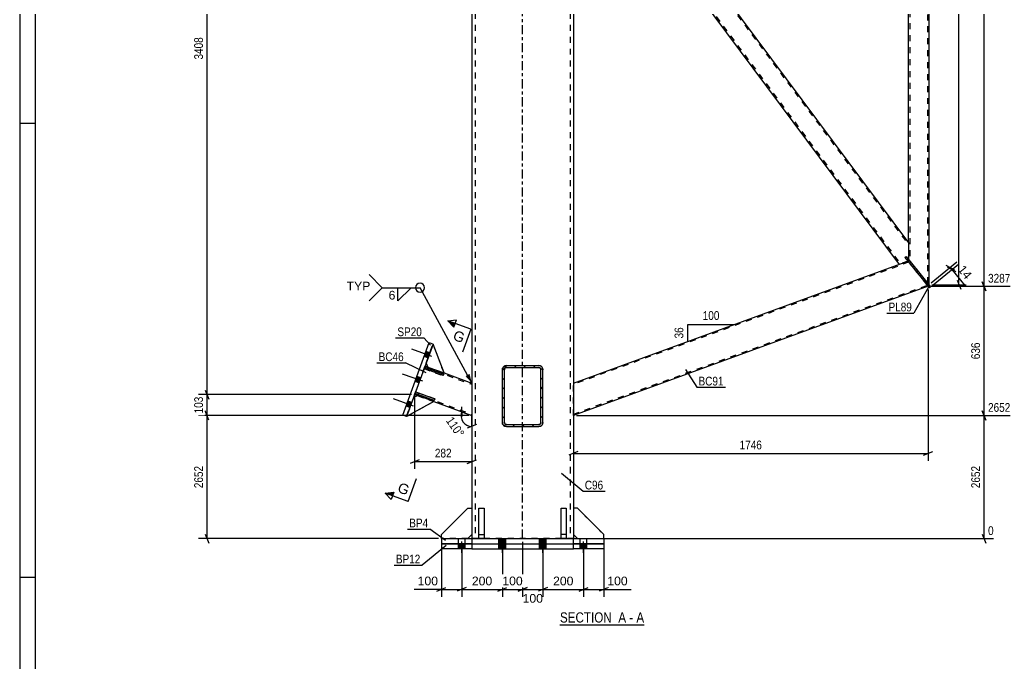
# Model space of a CAD drawing. Header units: millimetres. Extents: x 0 to 1189, y 0 to 841.
# Drawn here: x 0 to 325.7, y 418.9 to 630 of the extents above; entities that cross this region are included whole.
import ezdxf

# ---------------------------------------------------------------- set-up
doc = ezdxf.new("R2010")
doc.units = ezdxf.units.MM
doc.linetypes.add('DXK_LINE_DOT2', pattern=[3.9198, 1.9599, -1.9599])
doc.linetypes.add('DXK_LINE_DOT3', pattern=[5.9187, 2.979, -0.9799, 0.9799, -0.9799])
doc.styles.add('Arial', font='ARIAL.TTF', dxfattribs={"height": 0.2})
doc.styles.add('Arial Narrow', font='ARIALN.TTF', dxfattribs={"height": 0.2})

# ---------------------------------------------------------------- blocks, each defined once
blk = doc.blocks.new('Unknown-285407614-1132')
at = {"color": 5, "linetype": 'Continuous'}
for p, q in [((0, 841), (0, 0)), ((5, 836), (5, 5)), ((5, 596), (0, 596)), ((5, 447), (0, 447))]:
    blk.add_line(p, q, dxfattribs=at)
blk = doc.blocks.new('Unknown-285407614-11 - 4432')
at = {"color": 6, "linetype": 'Continuous'}
blk.add_line((177.29, 431.49), (204.94, 431.49), dxfattribs=at)
at = {"color": 0, "linetype": 'Continuous'}
blk.add_wipeout([(195.4, 432.24), (195.4, 435.74), (177.29, 435.74), (177.29, 432.24)], dxfattribs=at)
at = {"color": 7, "linetype": 'Continuous', "style": 'Arial Narrow'}
blk.add_text('SECTION ', height=3.34, dxfattribs=at).set_placement((177.29, 432.24))
at = {"color": 0, "linetype": 'Continuous'}
blk.add_wipeout([(199.01, 432.24), (199.01, 435.74), (196.45, 435.74), (196.45, 432.24)], dxfattribs=at)
blk.add_wipeout([(201.33, 432.24), (201.33, 435.74), (200.06, 435.74), (200.06, 432.24)], dxfattribs=at)
at = {"color": 7, "linetype": 'Continuous', "style": 'Arial Narrow'}
blk.add_text('A', height=3.34, dxfattribs=at).set_placement((196.45, 432.24))
at = {"color": 0, "linetype": 'Continuous'}
blk.add_wipeout([(204.94, 432.24), (204.94, 435.74), (202.38, 435.74), (202.38, 432.24)], dxfattribs=at)
at = {"color": 7, "linetype": 'Continuous', "style": 'Arial Narrow'}
for s, p in [('-', (200.06, 432.24)), ('A', (202.38, 432.24))]:
    blk.add_text(s, height=3.34, dxfattribs=at).set_placement(p)
blk = doc.blocks.new('Bolt-285407614-4717 - 4432')
at = {"linetype": 'Continuous'}
for points in [[(159.48, 459.76), (157.28, 459.76), (157.28, 458.09), (159.48, 458.09)], [(172.81, 459.76), (170.61, 459.76), (170.61, 458.09), (172.81, 458.09)]]:
    blk.add_hatch(color=1, dxfattribs=at).paths.add_polyline_path(points)
at = {"color": 1, "linetype": 'DXK_LINE_DOT2'}
for p, q in [((143.95, 458.09), (143.95, 459.76)), ((143.95, 458.09), (143.95, 459.76)), ((145.05, 456.82), (145.05, 459.76)), ((145.05, 456.82), (145.05, 459.76)), ((146.15, 458.09), (146.15, 459.76)), ((146.15, 458.09), (146.15, 459.76)), ((183.95, 458.09), (183.95, 459.76)), ((183.95, 458.09), (183.95, 459.76)), ((185.05, 456.82), (185.05, 459.76)), ((185.05, 456.82), (185.05, 459.76)), ((186.15, 458.09), (186.15, 459.76)), ((186.15, 458.09), (186.15, 459.76))]:
    blk.add_line(p, q, dxfattribs=at)
at = {"color": 1, "linetype": 'Continuous'}
for p, q in [((157.28, 458.09), (157.28, 459.76)), ((158.38, 456.82), (158.38, 459.76)), ((159.48, 458.09), (159.48, 459.76)), ((170.61, 458.09), (170.61, 459.76)), ((171.71, 456.82), (171.71, 459.76)), ((172.81, 458.09), (172.81, 459.76))]:
    blk.add_line(p, q, dxfattribs=at)
blk = doc.blocks.new('Part-285407614-4508 - 4432')
at = {"color": 7, "linetype": 'DXK_LINE_DOT2'}
for p, q in [((183.05, 469.76), (181.71, 469.76)), ((181.71, 469.76), (181.71, 461.09)), ((191.71, 461.09), (183.05, 469.76)), ((181.71, 461.09), (183.05, 459.76)), ((183.05, 459.76), (191.71, 459.76)), ((191.71, 459.76), (191.71, 461.09))]:
    blk.add_line(p, q, dxfattribs=at)
blk = doc.blocks.new('Part-285407614-4512 - 4432')
at = {"color": 2, "linetype": 'Continuous'}
for p, q in [((150.71, 459.76), (150.71, 469.76)), ((150.71, 469.76), (152.38, 469.76)), ((152.38, 469.76), (152.38, 459.76)), ((150.71, 461.09), (152.38, 461.09)), ((152.38, 459.76), (150.71, 459.76))]:
    blk.add_line(p, q, dxfattribs=at)
blk = doc.blocks.new('Part-285407614-4714 - 4432')
at = {"color": 7, "linetype": 'DXK_LINE_DOT2'}
blk.add_line((133.35, 517.35), (135.63, 523.61), dxfattribs=at)
at = {"color": 2, "linetype": 'Continuous'}
for p, q in [((139.27, 514.13), (135.63, 523.61)), ((133.35, 517.35), (133.94, 516.07)), ((133.94, 516.07), (139.27, 514.13))]:
    blk.add_line(p, q, dxfattribs=at)
blk = doc.blocks.new('Part-285407614-4591 - 4432')
at = {"linetype": 'Continuous'}
h = blk.add_hatch(dxfattribs=at)
h.set_pattern_fill('', scale=0.7, style=0, pattern_type=0)
h.set_pattern_definition([(45, (171.6108, 515.7007), (-1.57154, 1.57154), [])])
h.paths.add_polyline_path([(171.71, 515.19), (171.61, 515.7), (171.32, 516.13), (170.89, 516.42), (170.38, 516.52), (159.71, 516.52), (159.2, 516.42), (158.77, 516.13), (158.48, 515.7), (158.38, 515.19), (158.38, 497.86), (158.48, 497.35), (158.77, 496.91), (159.2, 496.63), (159.71, 496.52), (170.38, 496.52), (170.89, 496.63), (171.32, 496.91), (171.61, 497.35), (171.71, 497.86)])
h.paths.add_polyline_path([(170.99, 497.6), (170.85, 497.39), (170.63, 497.24), (170.38, 497.19), (159.71, 497.19), (159.46, 497.24), (159.24, 497.39), (159.1, 497.6), (159.05, 497.86), (159.05, 515.19), (159.1, 515.45), (159.24, 515.66), (159.46, 515.81), (159.71, 515.86), (170.38, 515.86), (170.63, 515.81), (170.85, 515.66), (170.99, 515.45), (171.05, 515.19), (171.05, 497.86)])
at = {"color": 7, "linetype": 'DXK_LINE_DOT2'}
for p, q in [((158.38, 515.19), (158.48, 515.7)), ((158.38, 497.86), (158.38, 515.19)), ((159.1, 515.45), (159.05, 515.19)), ((159.05, 497.86), (159.05, 515.19)), ((159.2, 516.42), (159.71, 516.52)), ((159.71, 515.86), (159.46, 515.81)), ((159.71, 516.52), (170.38, 516.52)), ((159.71, 515.86), (170.38, 515.86)), ((170.38, 516.52), (170.89, 516.42)), ((170.63, 515.81), (170.38, 515.86)), ((171.05, 515.19), (170.99, 515.45)), ((171.05, 497.86), (171.05, 515.19)), ((171.61, 515.7), (171.71, 515.19)), ((171.71, 497.86), (171.71, 515.19)), ((158.48, 497.35), (158.38, 497.86)), ((159.05, 497.86), (159.1, 497.6)), ((159.71, 496.52), (159.2, 496.63)), ((159.46, 497.24), (159.71, 497.19)), ((159.71, 497.19), (170.38, 497.19)), ((159.71, 496.52), (170.38, 496.52)), ((170.38, 497.19), (170.63, 497.24)), ((170.89, 496.63), (170.38, 496.52)), ((170.99, 497.6), (171.05, 497.86)), ((171.71, 497.86), (171.61, 497.35))]:
    blk.add_line(p, q, dxfattribs=at)
at = {"color": 2, "linetype": 'Continuous'}
for p, q in [((158.48, 515.7), (158.38, 515.19)), ((158.38, 497.86), (158.38, 515.19)), ((159.05, 515.19), (159.1, 515.45)), ((159.05, 497.86), (159.05, 515.19)), ((159.71, 516.52), (159.2, 516.42)), ((159.46, 515.81), (159.71, 515.86)), ((159.71, 516.52), (170.38, 516.52)), ((159.71, 515.86), (170.38, 515.86)), ((170.89, 516.42), (170.38, 516.52)), ((170.38, 515.86), (170.63, 515.81)), ((170.99, 515.45), (171.05, 515.19)), ((171.05, 497.86), (171.05, 515.19)), ((171.71, 515.19), (171.61, 515.7)), ((171.71, 497.86), (171.71, 515.19)), ((158.38, 497.86), (158.48, 497.35)), ((159.1, 497.6), (159.05, 497.86)), ((159.2, 496.63), (159.71, 496.52)), ((159.71, 497.19), (159.46, 497.24)), ((159.71, 497.19), (170.38, 497.19)), ((159.71, 496.52), (170.38, 496.52)), ((170.63, 497.24), (170.38, 497.19)), ((170.38, 496.52), (170.89, 496.63)), ((171.05, 497.86), (170.99, 497.6)), ((171.61, 497.35), (171.71, 497.86))]:
    blk.add_line(p, q, dxfattribs=at)
at = {"color": 7, "linetype": 'DXK_LINE_DOT3'}
blk.add_line((165.05, 506.52), (165.05, 506.52), dxfattribs=at)
at = {"color": 7, "linetype": 'DXK_LINE_DOT2'}
for centre, radius, start, end in [((159.71, 515.19), 1.33, 112.5, 157.5), ((159.71, 515.19), 0.667, 112.5, 157.5), ((170.38, 515.19), 0.667, 22.5, 67.5), ((170.38, 515.19), 1.33, 22.5, 67.5), ((159.71, 497.86), 1.33, 202.5, 247.5), ((159.71, 497.86), 0.667, 202.5, 247.5), ((170.38, 497.86), 0.667, 292.5, 337.5), ((170.38, 497.86), 1.33, 292.5, 337.5)]:
    blk.add_arc(centre, radius, start, end, dxfattribs=at)
at = {"color": 2, "linetype": 'Continuous'}
for centre, radius, start, end in [((159.71, 515.19), 1.33, 112.5, 157.5), ((159.71, 515.19), 0.667, 112.5, 157.5), ((170.38, 515.19), 0.667, 22.5, 67.5), ((170.38, 515.19), 1.33, 22.5, 67.5), ((159.71, 497.86), 1.33, 202.5, 247.5), ((159.71, 497.86), 0.667, 202.5, 247.5), ((170.38, 497.86), 0.667, 292.5, 337.5), ((170.38, 497.86), 1.33, 292.5, 337.5)]:
    blk.add_arc(centre, radius, start, end, dxfattribs=at)
blk = doc.blocks.new('Part-285407614-4463 - 4432')
at = {"color": 7, "linetype": 'DXK_LINE_DOT2'}
for p, q in [((291.74, 761.34), (298.4, 774.4)), ((298, 543.56), (298, 773.62)), ((292.14, 762.12), (292.14, 550.79)), ((291.74, 556.8), (291.74, 551.28)), ((291.74, 551.28), (298.4, 543.07))]:
    blk.add_line(p, q, dxfattribs=at)
at = {"color": 2, "linetype": 'Continuous'}
for p, q in [((298.4, 774.4), (298.4, 543.07)), ((291.74, 556.8), (291.74, 761.34))]:
    blk.add_line(p, q, dxfattribs=at)
blk = doc.blocks.new('Part-285407614-4478 - 4432')
at = {"color": 2, "linetype": 'Continuous'}
for p, q in [((181.71, 510.81), (291.47, 550.76)), ((298.14, 542.55), (181.71, 500.17))]:
    blk.add_line(p, q, dxfattribs=at)
at = {"color": 7, "linetype": 'DXK_LINE_DOT2'}
for p, q in [((291.47, 550.76), (298.14, 542.55)), ((291.74, 550.43), (181.71, 510.39)), ((181.71, 500.6), (297.87, 542.88)), ((181.71, 500.17), (181.71, 510.81))]:
    blk.add_line(p, q, dxfattribs=at)
blk = doc.blocks.new('Part-285407614-4493 - 4432')
at = {"color": 2, "linetype": 'Continuous'}
for p, q in [((181.71, 704.36), (291.74, 556.8)), ((181.71, 693.2), (288.68, 549.75)), ((291.74, 556.8), (291.74, 555.46)), ((291.74, 555.46), (291.74, 551.28))]:
    blk.add_line(p, q, dxfattribs=at)
at = {"color": 7, "linetype": 'DXK_LINE_DOT2'}
for p, q in [((181.71, 704.36), (181.71, 693.2)), ((181.71, 703.69), (291.74, 556.13)), ((181.71, 693.87), (289.07, 549.89)), ((291.74, 556.7), (291.74, 555.46)), ((291.47, 550.76), (288.68, 549.75)), ((290.48, 551.98), (290.9, 552.32)), ((290.48, 551.98), (291.47, 550.76)), ((290.9, 552.32), (291.74, 551.28))]:
    blk.add_line(p, q, dxfattribs=at)
blk = doc.blocks.new('Part-285407614-4710 - 4432')
at = {"color": 7, "linetype": 'DXK_LINE_DOT2'}
for p, q in [((129.9, 507.89), (129.72, 507.39)), ((129.72, 507.39), (135.99, 505.11)), ((136.17, 505.61), (129.9, 507.89)), ((130.84, 507.55), (130.66, 507.05)), ((135.99, 505.11), (136.17, 505.61))]:
    blk.add_line(p, q, dxfattribs=at)
blk = doc.blocks.new('Part-285407614-4507 - 4432')
at = {"color": 2, "linetype": 'Continuous'}
for p, q in [((138.38, 459.76), (148.38, 459.76)), ((138.38, 459.76), (138.38, 458.09)), ((148.38, 459.76), (148.38, 458.09)), ((148.38, 459.76), (181.71, 459.76)), ((181.71, 458.09), (181.71, 459.76)), ((181.71, 459.76), (191.71, 459.76)), ((191.71, 459.76), (191.71, 459.76)), ((191.71, 459.76), (191.71, 458.09)), ((148.38, 458.09), (138.38, 458.09)), ((138.38, 458.09), (138.38, 458.09)), ((148.38, 458.09), (181.71, 458.09)), ((191.71, 458.09), (181.71, 458.09))]:
    blk.add_line(p, q, dxfattribs=at)
blk = doc.blocks.new('Part-285407614-4509 - 4432')
at = {"color": 2, "linetype": 'Continuous'}
for p, q in [((183.05, 469.76), (181.71, 469.76)), ((191.71, 461.09), (183.05, 469.76)), ((181.71, 461.09), (183.05, 459.76)), ((191.71, 459.76), (191.71, 461.09))]:
    blk.add_line(p, q, dxfattribs=at)
at = {"color": 7, "linetype": 'DXK_LINE_DOT2'}
for p, q in [((181.71, 469.76), (181.71, 461.09)), ((183.05, 459.76), (191.71, 459.76))]:
    blk.add_line(p, q, dxfattribs=at)
blk = doc.blocks.new('Part-285407614-4510 - 4432')
at = {"color": 7, "linetype": 'DXK_LINE_DOT2'}
for p, q in [((138.38, 461.09), (147.05, 469.76)), ((147.05, 469.76), (148.38, 469.76)), ((148.38, 469.76), (148.38, 461.09)), ((138.38, 459.76), (138.38, 461.09)), ((147.05, 459.76), (138.38, 459.76)), ((148.38, 461.09), (147.05, 459.76))]:
    blk.add_line(p, q, dxfattribs=at)
blk = doc.blocks.new('Part-285407614-4511 - 4432')
at = {"color": 2, "linetype": 'Continuous'}
for p, q in [((138.38, 461.09), (147.05, 469.76)), ((147.05, 469.76), (148.38, 469.76)), ((138.38, 459.76), (138.38, 461.09)), ((148.38, 461.09), (147.05, 459.76))]:
    blk.add_line(p, q, dxfattribs=at)
at = {"color": 7, "linetype": 'DXK_LINE_DOT2'}
for p, q in [((148.38, 469.76), (148.38, 461.09)), ((147.05, 459.76), (138.38, 459.76))]:
    blk.add_line(p, q, dxfattribs=at)
blk = doc.blocks.new('Part-285407614-4513 - 4432')
at = {"color": 2, "linetype": 'Continuous'}
for p, q in [((177.71, 459.76), (177.71, 469.76)), ((177.71, 469.76), (179.38, 469.76)), ((179.38, 469.76), (179.38, 459.76)), ((179.38, 461.09), (177.71, 461.09)), ((179.38, 459.76), (177.71, 459.76))]:
    blk.add_line(p, q, dxfattribs=at)
blk = doc.blocks.new('Part-285407614-4529 - 4432')
at = {"color": 7, "linetype": 'DXK_LINE_DOT2'}
for p, q in [((129.59, 507.01), (133.01, 516.41)), ((132.87, 516.03), (148.38, 510.39)), ((133.94, 516.07), (139.27, 514.13)), ((148.38, 510.81), (148.38, 500.17)), ((129.72, 507.39), (148.38, 500.6)), ((130.52, 506.67), (135.85, 504.73))]:
    blk.add_line(p, q, dxfattribs=at)
at = {"color": 2, "linetype": 'Continuous'}
for p, q in [((133.01, 516.41), (133.94, 516.07)), ((139.27, 514.13), (148.38, 510.81)), ((129.59, 507.01), (130.52, 506.67)), ((135.85, 504.73), (148.38, 500.17))]:
    blk.add_line(p, q, dxfattribs=at)
blk = doc.blocks.new('Part-285407614-4539 - 4432')
at = {"color": 2, "linetype": 'Continuous'}
for p, q in [((125.71, 500.26), (134.37, 524.07)), ((135.63, 523.61), (126.96, 499.81)), ((134.37, 524.07), (135.63, 523.61)), ((126.96, 499.81), (125.71, 500.26))]:
    blk.add_line(p, q, dxfattribs=at)
blk = doc.blocks.new('Part-285407614-4569 - 4432')
at = {"color": 2, "linetype": 'Continuous'}
for p, q in [((290.48, 551.98), (290.9, 552.32)), ((290.48, 551.98), (298.56, 542.03)), ((290.9, 552.32), (298.97, 542.37)), ((298.56, 542.03), (298.97, 542.37))]:
    blk.add_line(p, q, dxfattribs=at)
blk = doc.blocks.new('Part-285407614-4711 - 4432')
at = {"color": 7, "linetype": 'DXK_LINE_DOT2'}
for p, q in [((132.87, 516.03), (132.69, 515.53)), ((132.69, 515.53), (138.95, 513.25)), ((139.13, 513.75), (132.87, 516.03)), ((133.81, 515.69), (133.63, 515.19)), ((138.95, 513.25), (139.13, 513.75))]:
    blk.add_line(p, q, dxfattribs=at)
blk = doc.blocks.new('Part-285407614-4699 - 4432')
at = {"color": 2, "linetype": 'Continuous'}
for p, q in [((148.38, 734.18), (148.38, 734.18)), ((148.38, 734.18), (148.38, 483.19)), ((148.38, 734.18), (148.71, 734.18)), ((149.44, 734.18), (149.7, 734.18)), ((180.65, 734.18), (149.7, 734.18)), ((181.38, 734.18), (181.71, 734.18)), ((181.71, 734.18), (181.71, 734.18)), ((181.71, 734.18), (181.71, 483.19)), ((148.38, 483.09), (148.38, 459.76)), ((181.71, 483.09), (181.71, 459.76))]:
    blk.add_line(p, q, dxfattribs=at)
at = {"color": 7, "linetype": 'DXK_LINE_DOT2'}
for p, q in [((181.71, 734.18), (148.38, 734.18)), ((148.71, 734.18), (149.44, 734.18)), ((180.65, 734.18), (149.45, 734.18)), ((149.45, 734.18), (149.45, 734.18)), ((149.45, 734.18), (149.45, 483.19)), ((180.65, 734.18), (180.65, 734.18)), ((180.65, 734.18), (180.65, 483.19)), ((181.38, 734.18), (180.65, 734.18)), ((181.71, 734.18), (181.71, 734.18)), ((149.45, 483.09), (149.45, 459.76)), ((180.65, 483.09), (180.65, 459.76)), ((148.38, 459.76), (181.71, 459.76)), ((181.71, 459.76), (148.38, 459.76)), ((181.71, 459.76), (181.71, 459.76))]:
    blk.add_line(p, q, dxfattribs=at)
at = {"color": 7, "linetype": 'DXK_LINE_DOT3'}
for p, q in [((165.05, 483.19), (165.05, 734.18)), ((165.05, 459.76), (165.05, 483.09))]:
    blk.add_line(p, q, dxfattribs=at)
blk = doc.blocks.new('Part-285407614-4708 - 4432')
at = {"color": 2, "linetype": 'Continuous'}
for p, q in [((129.72, 507.39), (129.9, 507.89)), ((135.99, 505.11), (129.72, 507.39)), ((129.9, 507.89), (136.17, 505.61)), ((136.17, 505.61), (135.99, 505.11))]:
    blk.add_line(p, q, dxfattribs=at)
at = {"color": 7, "linetype": 'DXK_LINE_DOT2'}
blk.add_line((130.66, 507.05), (130.84, 507.55), dxfattribs=at)
blk = doc.blocks.new('Part-285407614-4709 - 4432')
at = {"color": 2, "linetype": 'Continuous'}
for p, q in [((132.69, 515.53), (132.87, 516.03)), ((138.95, 513.25), (132.69, 515.53)), ((132.87, 516.03), (139.13, 513.75)), ((139.13, 513.75), (138.95, 513.25))]:
    blk.add_line(p, q, dxfattribs=at)
at = {"color": 7, "linetype": 'DXK_LINE_DOT2'}
blk.add_line((133.63, 515.19), (133.81, 515.69), dxfattribs=at)
blk = doc.blocks.new('Part-285407614-4712 - 4432')
at = {"color": 7, "linetype": 'DXK_LINE_DOT2'}
blk.add_line((129.24, 506.07), (126.96, 499.81), dxfattribs=at)
at = {"color": 2, "linetype": 'Continuous'}
for p, q in [((130.52, 506.67), (129.24, 506.07)), ((135.85, 504.73), (130.52, 506.67)), ((135.85, 504.73), (126.96, 499.81))]:
    blk.add_line(p, q, dxfattribs=at)
blk = doc.blocks.new('Part-285407614-4713 - 4432')
at = {"color": 7, "linetype": 'DXK_LINE_DOT2'}
for p, q in [((126.96, 499.81), (129.24, 506.07)), ((129.24, 506.07), (130.52, 506.67)), ((130.52, 506.67), (135.85, 504.73)), ((135.85, 504.73), (126.96, 499.81))]:
    blk.add_line(p, q, dxfattribs=at)
blk = doc.blocks.new('Part-285407614-4715 - 4432')
at = {"color": 7, "linetype": 'DXK_LINE_DOT2'}
for p, q in [((135.63, 523.61), (133.35, 517.35)), ((139.27, 514.13), (135.63, 523.61)), ((133.35, 517.35), (133.94, 516.07)), ((133.94, 516.07), (139.27, 514.13))]:
    blk.add_line(p, q, dxfattribs=at)
blk = doc.blocks.new('Bolt-285407614-4721 - 4432')
at = {"linetype": 'Continuous'}
for points in [[(133.3, 521.13), (132.71, 519.5), (133.96, 519.04), (134.56, 520.67)], [(133.3, 521.13), (132.71, 519.5), (133.96, 519.04), (134.56, 520.67)], [(133.3, 521.13), (132.71, 519.5), (133.96, 519.04), (134.56, 520.67)], [(130.34, 512.98), (129.75, 511.35), (131, 510.9), (131.59, 512.53)], [(130.34, 512.98), (129.75, 511.35), (131, 510.9), (131.59, 512.53)], [(127.37, 504.84), (126.78, 503.21), (128.03, 502.75), (128.63, 504.38)], [(127.37, 504.84), (126.78, 503.21), (128.03, 502.75), (128.63, 504.38)], [(127.37, 504.84), (126.78, 503.21), (128.03, 502.75), (128.63, 504.38)]]:
    blk.add_hatch(color=1, dxfattribs=at).paths.add_polyline_path(points)
at = {"color": 1, "linetype": 'Continuous'}
for p, q in [((135.2, 519.51), (128.62, 521.91)), ((135.2, 519.51), (128.62, 521.91)), ((135.2, 519.51), (128.62, 521.91)), ((133.96, 519.04), (132.71, 519.5)), ((133.96, 519.04), (132.71, 519.5)), ((133.96, 519.04), (132.71, 519.5)), ((134.56, 520.67), (133.3, 521.13)), ((134.56, 520.67), (133.3, 521.13)), ((134.56, 520.67), (133.3, 521.13)), ((132.24, 511.37), (125.66, 513.76)), ((132.24, 511.37), (125.66, 513.76)), ((131.59, 512.53), (130.34, 512.98)), ((131.59, 512.53), (130.34, 512.98)), ((131, 510.9), (129.75, 511.35)), ((131, 510.9), (129.75, 511.35)), ((129.27, 503.23), (122.69, 505.62)), ((129.27, 503.23), (122.69, 505.62)), ((129.27, 503.23), (122.69, 505.62)), ((128.03, 502.75), (126.78, 503.21)), ((128.03, 502.75), (126.78, 503.21)), ((128.03, 502.75), (126.78, 503.21)), ((128.63, 504.38), (127.37, 504.84)), ((128.63, 504.38), (127.37, 504.84)), ((128.63, 504.38), (127.37, 504.84))]:
    blk.add_line(p, q, dxfattribs=at)
blk = doc.blocks.new('Part-285407614-4736 - 4432')
at = {"color": 2, "linetype": 'Continuous'}
for p, q in [((138.38, 458.09), (148.38, 458.09)), ((138.38, 458.09), (138.38, 456.42)), ((148.38, 456.42), (138.38, 456.42)), ((138.38, 456.42), (138.38, 456.42)), ((148.38, 458.09), (148.38, 456.42)), ((148.38, 458.09), (181.71, 458.09)), ((148.38, 456.42), (181.71, 456.42)), ((181.71, 456.42), (181.71, 458.09)), ((181.71, 458.09), (191.71, 458.09)), ((191.71, 456.42), (181.71, 456.42)), ((191.71, 458.09), (191.71, 458.09)), ((191.71, 458.09), (191.71, 456.42))]:
    blk.add_line(p, q, dxfattribs=at)
blk = doc.blocks.new('Bolt-285407614-4737 - 4432')
at = {"linetype": 'Continuous'}
for points in [[(146.15, 458.09), (143.95, 458.09), (143.95, 456.42), (146.15, 456.42)], [(146.15, 458.09), (143.95, 458.09), (143.95, 456.42), (146.15, 456.42)], [(159.48, 458.09), (157.28, 458.09), (157.28, 456.42), (159.48, 456.42)], [(172.81, 458.09), (170.61, 458.09), (170.61, 456.42), (172.81, 456.42)], [(186.15, 458.09), (183.95, 458.09), (183.95, 456.42), (186.15, 456.42)], [(186.15, 458.09), (183.95, 458.09), (183.95, 456.42), (186.15, 456.42)]]:
    blk.add_hatch(color=1, dxfattribs=at).paths.add_polyline_path(points)
at = {"color": 1, "linetype": 'Continuous'}
for p, q in [((143.95, 456.42), (143.95, 458.09)), ((143.95, 456.42), (143.95, 458.09)), ((145.05, 455.16), (145.05, 458.09)), ((145.05, 455.16), (145.05, 458.09)), ((146.15, 456.42), (146.15, 458.09)), ((146.15, 456.42), (146.15, 458.09)), ((157.28, 456.42), (157.28, 458.09)), ((158.38, 455.16), (158.38, 458.09)), ((159.48, 456.42), (159.48, 458.09)), ((170.61, 456.42), (170.61, 458.09)), ((171.71, 455.16), (171.71, 458.09)), ((172.81, 456.42), (172.81, 458.09)), ((183.95, 456.42), (183.95, 458.09)), ((183.95, 456.42), (183.95, 458.09)), ((185.05, 455.16), (185.05, 458.09)), ((185.05, 455.16), (185.05, 458.09)), ((186.15, 456.42), (186.15, 458.09)), ((186.15, 456.42), (186.15, 458.09))]:
    blk.add_line(p, q, dxfattribs=at)
blk = doc.blocks.new('AngleDimension-285407614-5220 - 4432')
at = {"color": 7, "linetype": 'Continuous'}
for p, q in [((219.29, 530.03), (234.52, 530.03)), ((219.29, 524.49), (234.52, 530.03)), ((219.29, 524.49), (219.29, 530.03)), ((234.21, 529.92), (234.52, 530.03))]:
    blk.add_line(p, q, dxfattribs=at)
at = {"color": 0}
for points in [[(230.25, 530.93), (230.25, 535.13), (223.56, 535.13), (223.56, 530.93)], [(218.39, 529.69), (214.19, 529.69), (214.19, 524.83), (218.39, 524.83)]]:
    blk.add_wipeout(points, dxfattribs=at)
at = {"color": 3, "style": 'Arial Narrow'}
blk.add_text('100', height=2.863, dxfattribs=at).set_placement((224.16, 531.53))
blk.add_text('36', height=2.863, rotation=90.0002, dxfattribs=at).set_placement((217.79, 525.43))
blk = doc.blocks.new('StraightDimension-285407614-35121 - 4432')
at = {"color": 7, "linetype": 'Continuous'}
for p, q in [((145.05, 457.09), (145.05, 440.69)), ((158.38, 457.09), (158.38, 440.69)), ((146.55, 443.69), (143.55, 442.49)), ((145.05, 443.09), (158.38, 443.09)), ((156.88, 442.49), (159.88, 443.69))]:
    blk.add_line(p, q, dxfattribs=at)
at = {"color": 0}
blk.add_wipeout([(155.65, 443.84), (155.65, 448.04), (147.78, 448.04), (147.78, 443.84)], dxfattribs=at)
at = {"color": 3, "style": 'Arial'}
blk.add_text('200', height=2.865, dxfattribs=at).set_placement((148.38, 444.44))
blk = doc.blocks.new('StraightDimension-285407614-4755 - 4432')
at = {"color": 7, "linetype": 'Continuous'}
for p, q in [((298.14, 541.55), (298.14, 485.31)), ((181.71, 499.17), (181.71, 485.31)), ((183.21, 488.31), (180.21, 487.11)), ((181.71, 487.71), (298.14, 487.71)), ((296.64, 487.11), (299.64, 488.31))]:
    blk.add_line(p, q, dxfattribs=at)
at = {"color": 0}
blk.add_wipeout([(244.18, 488.46), (244.18, 492.66), (235.67, 492.66), (235.67, 488.46)], dxfattribs=at)
at = {"color": 3, "style": 'Arial Narrow'}
blk.add_text('1746', height=2.863, dxfattribs=at).set_placement((236.27, 489.06))
blk = doc.blocks.new('StraightDimension-285407614-4766 - 4432')
at = {"color": 7, "linetype": 'Continuous'}
for p, q in [((317.12, 541.05), (315.92, 544.05)), ((299.14, 542.55), (325.13, 542.55)), ((316.52, 500.17), (316.52, 542.55)), ((315.92, 501.67), (317.12, 498.67)), ((182.71, 500.17), (325.13, 500.17))]:
    blk.add_line(p, q, dxfattribs=at)
at = {"color": 0, "linetype": 'Continuous'}
blk.add_wipeout([(325.73, 543.15), (325.73, 547.35), (317.22, 547.35), (317.22, 543.15)], dxfattribs=at)
at = {"color": 0}
blk.add_wipeout([(315.77, 524.7), (311.57, 524.7), (311.57, 518.02), (315.77, 518.02)], dxfattribs=at)
at = {"color": 3, "linetype": 'Continuous', "style": 'Arial Narrow'}
blk.add_text('3287', height=2.863, dxfattribs=at).set_placement((317.82, 543.75))
at = {"color": 3, "style": 'Arial Narrow'}
blk.add_text('636', height=2.863, rotation=90.0002, dxfattribs=at).set_placement((315.17, 518.62))
blk = doc.blocks.new('StraightDimension-285407614-4777 - 4432')
at = {"color": 7, "linetype": 'Continuous'}
for p, q in [((182.71, 734.18), (325.13, 734.18)), ((317.12, 732.68), (315.92, 735.68)), ((316.52, 542.55), (316.52, 734.18)), ((315.92, 544.05), (317.12, 541.05)), ((299.14, 542.55), (325.13, 542.55))]:
    blk.add_line(p, q, dxfattribs=at)
at = {"color": 0, "linetype": 'Continuous'}
blk.add_wipeout([(325.73, 734.78), (325.73, 738.98), (317.22, 738.98), (317.22, 734.78)], dxfattribs=at)
at = {"color": 0}
blk.add_wipeout([(315.77, 642.62), (311.57, 642.62), (311.57, 634.11), (315.77, 634.11)], dxfattribs=at)
at = {"color": 3, "linetype": 'Continuous', "style": 'Arial Narrow'}
blk.add_text('6162', height=2.863, dxfattribs=at).set_placement((317.82, 735.38))
at = {"color": 3, "style": 'Arial Narrow'}
blk.add_text('2875', height=2.863, rotation=90.0002, dxfattribs=at).set_placement((315.17, 634.71))
blk = doc.blocks.new('StraightDimension-285407614-4799 - 4432')
at = {"color": 7, "linetype": 'Continuous'}
for p, q in [((317.12, 498.67), (315.92, 501.67)), ((182.71, 500.17), (325.13, 500.17)), ((316.52, 459.76), (316.52, 500.17)), ((179.55, 459.76), (319.65, 459.76)), ((315.92, 461.26), (317.12, 458.26))]:
    blk.add_line(p, q, dxfattribs=at)
at = {"color": 0, "linetype": 'Continuous'}
for points in [[(325.73, 500.77), (325.73, 504.97), (317.22, 504.97), (317.22, 500.77)], [(320.25, 460.36), (320.25, 464.56), (317.22, 464.56), (317.22, 460.36)]]:
    blk.add_wipeout(points, dxfattribs=at)
at = {"color": 0}
blk.add_wipeout([(315.77, 484.22), (311.57, 484.22), (311.57, 475.71), (315.77, 475.71)], dxfattribs=at)
at = {"color": 3, "linetype": 'Continuous', "style": 'Arial Narrow'}
for s, height, p in [('2652', 2.863, (317.82, 501.37)), ('0', 2.86, (317.82, 460.96))]:
    blk.add_text(s, height=height, dxfattribs=at).set_placement(p)
at = {"color": 3, "style": 'Arial Narrow'}
blk.add_text('2652', height=2.863, rotation=90.0002, dxfattribs=at).set_placement((315.17, 476.31))
blk = doc.blocks.new('AngleDimension-285407614-4878 - 4432')
at = {"color": 7, "linetype": 'Continuous'}
for p, q in [((144.96, 503.01), (145.07, 499.78)), ((145.01, 501.4), (148.38, 500.17)), ((148.38, 496.59), (148.38, 500.17)), ((148.38, 499.17), (148.38, 496.59)), ((149.88, 497.19), (146.88, 495.99))]:
    blk.add_line(p, q, dxfattribs=at)
blk.add_arc((148.38, 500.17), 3.58, 160, 270, dxfattribs=at)
at = {"color": 0}
blk.add_wipeout([(143.65, 491.8), (147.09, 494.21), (142.33, 501), (138.89, 498.59)], dxfattribs=at)
at = {"color": 3, "style": 'Arial Narrow'}
blk.add_text('110°', height=2.863, rotation=-54.9982, dxfattribs=at).set_placement((139.73, 498.44))
blk = doc.blocks.new('StraightDimension-285407614-5018 - 4432')
at = {"color": 7, "linetype": 'Continuous'}
for p, q in [((129.59, 506.01), (129.59, 482.65)), ((148.38, 499.17), (148.38, 482.65)), ((131.09, 485.65), (128.09, 484.45)), ((146.88, 484.45), (149.88, 485.65)), ((129.59, 485.05), (148.38, 485.05))]:
    blk.add_line(p, q, dxfattribs=at)
at = {"color": 0}
blk.add_wipeout([(142.32, 485.8), (142.32, 490), (135.64, 490), (135.64, 485.8)], dxfattribs=at)
at = {"color": 3, "style": 'Arial Narrow'}
blk.add_text('282', height=2.863, dxfattribs=at).set_placement((136.24, 486.4))
blk = doc.blocks.new('StraightDimension-285407614-5137 - 4432')
at = {"color": 7, "linetype": 'Continuous'}
for p, q in [((62.06, 498.67), (60.86, 501.67)), ((147.38, 500.17), (58.61, 500.17)), ((61.46, 459.76), (61.46, 500.17)), ((137.38, 459.76), (58.61, 459.76)), ((60.86, 461.26), (62.06, 458.26))]:
    blk.add_line(p, q, dxfattribs=at)
at = {"color": 0}
blk.add_wipeout([(60.71, 484.22), (56.51, 484.22), (56.51, 475.71), (60.71, 475.71)], dxfattribs=at)
at = {"color": 3, "style": 'Arial Narrow'}
blk.add_text('2652', height=2.863, rotation=90.0002, dxfattribs=at).set_placement((60.11, 476.31))
blk = doc.blocks.new('StraightDimension-285407614-5145 - 4432')
at = {"color": 7, "linetype": 'Continuous'}
for p, q in [((147.38, 734.18), (58.61, 734.18)), ((62.06, 732.68), (60.86, 735.68)), ((61.46, 507.01), (61.46, 734.18)), ((60.86, 508.51), (62.06, 505.51)), ((128.59, 507.01), (58.61, 507.01))]:
    blk.add_line(p, q, dxfattribs=at)
at = {"color": 0}
blk.add_wipeout([(60.71, 624.86), (56.51, 624.86), (56.51, 616.34), (60.71, 616.34)], dxfattribs=at)
at = {"color": 3, "style": 'Arial Narrow'}
blk.add_text('3408', height=2.863, rotation=90.0002, dxfattribs=at).set_placement((60.11, 616.94))
blk = doc.blocks.new('StraightDimension-285407614-5153 - 4432')
at = {"color": 7, "linetype": 'Continuous'}
for p, q in [((60.86, 508.51), (62.06, 505.51)), ((128.59, 507.01), (58.61, 507.01)), ((61.46, 500.17), (61.46, 507.01)), ((62.06, 498.67), (60.86, 501.67)), ((147.38, 500.17), (58.61, 500.17))]:
    blk.add_line(p, q, dxfattribs=at)
at = {"color": 0}
blk.add_wipeout([(60.71, 506.94), (56.51, 506.94), (56.51, 500.25), (60.71, 500.25)], dxfattribs=at)
at = {"color": 3, "style": 'Arial Narrow'}
blk.add_text('103', height=2.863, rotation=90.0002, dxfattribs=at).set_placement((60.11, 500.85))
blk = doc.blocks.new('StraightDimension-285407614-35119 - 4432')
at = {"color": 7, "linetype": 'Continuous'}
for p, q in [((165.05, 458.76), (165.05, 440.24)), ((171.71, 457.09), (171.71, 440.24)), ((163.55, 442.49), (166.55, 443.69)), ((165.05, 443.09), (171.71, 443.09)), ((173.21, 443.69), (170.21, 442.49))]:
    blk.add_line(p, q, dxfattribs=at)
at = {"color": 0}
blk.add_wipeout([(172.31, 438.14), (172.31, 442.34), (164.44, 442.34), (164.44, 438.14)], dxfattribs=at)
at = {"color": 3, "style": 'Arial'}
blk.add_text('100', height=2.865, dxfattribs=at).set_placement((165.04, 438.74))
blk = doc.blocks.new('StraightDimension-285407614-35117 - 4432')
at = {"color": 7, "linetype": 'Continuous'}
for p, q in [((185.05, 457.09), (185.05, 440.69)), ((191.71, 457.09), (191.71, 440.69)), ((183.55, 442.49), (186.55, 443.69)), ((185.05, 443.09), (191.71, 443.09)), ((193.21, 443.69), (190.21, 442.49))]:
    blk.add_line(p, q, dxfattribs=at)
at = {"color": 0}
blk.add_wipeout([(200.11, 443.84), (200.11, 448.04), (192.24, 448.04), (192.24, 443.84)], dxfattribs=at)
at = {"color": 7, "linetype": 'Continuous'}
blk.add_line((191.71, 443.09), (200.63, 443.09), dxfattribs=at)
blk.add_line((191.71, 443.09), (200.63, 443.09), dxfattribs=at)
at = {"color": 3, "style": 'Arial'}
blk.add_text('100', height=2.865, dxfattribs=at).set_placement((192.84, 444.44))
blk = doc.blocks.new('StraightDimension-285407614-35118 - 4432')
at = {"color": 7, "linetype": 'Continuous'}
for p, q in [((171.71, 457.09), (171.71, 440.69)), ((185.05, 457.09), (185.05, 440.69)), ((173.21, 443.69), (170.21, 442.49)), ((171.71, 443.09), (185.05, 443.09)), ((183.55, 442.49), (186.55, 443.69))]:
    blk.add_line(p, q, dxfattribs=at)
at = {"color": 0}
blk.add_wipeout([(182.31, 443.84), (182.31, 448.04), (174.44, 448.04), (174.44, 443.84)], dxfattribs=at)
at = {"color": 3, "style": 'Arial'}
blk.add_text('200', height=2.865, dxfattribs=at).set_placement((175.04, 444.44))
blk = doc.blocks.new('StraightDimension-285407614-35120 - 4432')
at = {"color": 7, "linetype": 'Continuous'}
for p, q in [((158.38, 457.09), (158.38, 440.69)), ((165.05, 458.76), (165.05, 440.69)), ((156.88, 442.49), (159.88, 443.69)), ((158.38, 443.09), (165.05, 443.09)), ((166.55, 443.69), (163.55, 442.49))]:
    blk.add_line(p, q, dxfattribs=at)
at = {"color": 0}
blk.add_wipeout([(165.65, 443.84), (165.65, 448.04), (157.78, 448.04), (157.78, 443.84)], dxfattribs=at)
at = {"color": 3, "style": 'Arial'}
blk.add_text('100', height=2.865, dxfattribs=at).set_placement((158.38, 444.44))
blk = doc.blocks.new('StraightDimension-285407614-35122 - 4432')
at = {"color": 7, "linetype": 'Continuous'}
for p, q in [((138.38, 457.09), (138.38, 440.69)), ((145.05, 457.09), (145.05, 440.69)), ((136.88, 442.49), (139.88, 443.69)), ((138.38, 443.09), (145.05, 443.09)), ((146.55, 443.69), (143.55, 442.49))]:
    blk.add_line(p, q, dxfattribs=at)
at = {"color": 0}
blk.add_wipeout([(137.85, 443.84), (137.85, 448.04), (129.98, 448.04), (129.98, 443.84)], dxfattribs=at)
at = {"color": 7, "linetype": 'Continuous'}
blk.add_line((138.38, 443.09), (129.46, 443.09), dxfattribs=at)
blk.add_line((138.38, 443.09), (129.46, 443.09), dxfattribs=at)
at = {"color": 3, "style": 'Arial'}
blk.add_text('100', height=2.865, dxfattribs=at).set_placement((130.58, 444.44))
blk = doc.blocks.new('StraightDimension-285407614-41016 - 4432')
at = {"color": 7, "linetype": 'Continuous'}
for p, q in [((299.18, 543.7), (307.59, 550.53)), ((299.75, 543), (308.16, 549.82)), ((303.97, 549.52), (306.79, 547.94)), ((307.36, 547.24), (304.54, 548.82)), ((305.38, 548.73), (305.95, 548.03))]:
    blk.add_line(p, q, dxfattribs=at)
at = {"color": 0}
blk.add_wipeout([(310.42, 543.71), (313.68, 546.35), (310.13, 550.74), (306.86, 548.09)], dxfattribs=at)
at = {"color": 7, "linetype": 'Continuous'}
blk.add_line((305.95, 548.03), (310.17, 542.83), dxfattribs=at)
blk.add_line((305.95, 548.03), (310.17, 542.83), dxfattribs=at)
at = {"color": 3, "style": 'Arial'}
blk.add_text('14', height=2.865, rotation=-50.9417, dxfattribs=at).set_placement((307.71, 548.01))
blk = doc.blocks.new('StraightDimension-285407614-41033 - 4432')
at = {"color": 7, "linetype": 'Continuous'}
for p, q in [((308.85, 772.9), (307.65, 775.9)), ((299.4, 774.4), (310.65, 774.4)), ((308.25, 543.07), (308.25, 774.4)), ((307.65, 544.57), (308.85, 541.57)), ((299.4, 543.07), (310.65, 543.07))]:
    blk.add_line(p, q, dxfattribs=at)
at = {"color": 0}
blk.add_wipeout([(307.5, 663.78), (303.3, 663.78), (303.3, 653.69), (307.5, 653.69)], dxfattribs=at)
at = {"color": 3, "style": 'Arial'}
blk.add_text('3470', height=2.865, rotation=90.0002, dxfattribs=at).set_placement((306.9, 654.29))
blk = doc.blocks.new('Mark-285407614-4474 - 4432')
at = {"color": 0}
blk.add_wipeout([(231, 510.01), (231, 513.01), (222.78, 513.01), (222.78, 510.01)], dxfattribs=at)
blk.add_wipeout([(231, 510.01), (231, 513.01), (222.78, 513.01), (222.78, 510.01)], dxfattribs=at)
at = {"color": 30, "linetype": 'Continuous'}
for p, q in [((218.49, 515.28), (222.18, 509.41)), ((222.18, 509.41), (231.6, 509.41))]:
    blk.add_line(p, q, dxfattribs=at)
at = {"color": 3, "style": 'Arial Narrow'}
blk.add_text('BC91', height=2.863, dxfattribs=at).set_placement((222.78, 510.01))
blk = doc.blocks.new('Mark-285407614-4503 - 4432')
at = {"color": 0}
blk.add_wipeout([(134.03, 463.46), (134.03, 466.46), (127.82, 466.46), (127.82, 463.46)], dxfattribs=at)
blk.add_wipeout([(134.03, 463.46), (134.03, 466.46), (127.82, 466.46), (127.82, 463.46)], dxfattribs=at)
at = {"color": 30, "linetype": 'Continuous'}
for p in [(127.22, 462.86), (139.72, 459.11)]:
    blk.add_line(p, (134.63, 462.86), dxfattribs=at)
at = {"color": 3, "style": 'Arial Narrow'}
blk.add_text('BP4', height=2.863, dxfattribs=at).set_placement((127.82, 463.46))
blk = doc.blocks.new('Mark-285407614-4525 - 4432')
at = {"color": 0}
blk.add_wipeout([(126, 518.01), (126, 521.01), (117.78, 521.01), (117.78, 518.01)], dxfattribs=at)
blk.add_wipeout([(126, 518.01), (126, 521.01), (117.78, 521.01), (117.78, 518.01)], dxfattribs=at)
at = {"color": 30, "linetype": 'Continuous'}
for p in [(117.18, 517.41), (133.34, 514.13)]:
    blk.add_line(p, (126.6, 517.41), dxfattribs=at)
at = {"color": 3, "style": 'Arial Narrow'}
blk.add_text('BC46', height=2.863, dxfattribs=at).set_placement((117.78, 518.01))
blk = doc.blocks.new('Mark-285407614-4535 - 4432')
at = {"color": 0}
blk.add_wipeout([(131.96, 526.19), (131.96, 529.19), (123.92, 529.19), (123.92, 526.19)], dxfattribs=at)
blk.add_wipeout([(131.96, 526.19), (131.96, 529.19), (123.92, 529.19), (123.92, 526.19)], dxfattribs=at)
at = {"color": 30, "linetype": 'Continuous'}
for p in [(123.32, 525.59), (134.75, 523.19)]:
    blk.add_line(p, (132.56, 525.59), dxfattribs=at)
at = {"color": 3, "style": 'Arial Narrow'}
blk.add_text('SP20', height=2.863, dxfattribs=at).set_placement((123.92, 526.19))
blk = doc.blocks.new('Mark-285407614-4565 - 4432')
at = {"color": 0}
blk.add_wipeout([(292.82, 534.32), (292.82, 537.32), (285.14, 537.32), (285.14, 534.32)], dxfattribs=at)
blk.add_wipeout([(292.82, 534.32), (292.82, 537.32), (285.14, 537.32), (285.14, 534.32)], dxfattribs=at)
at = {"color": 30, "linetype": 'Continuous'}
for p in [(298.33, 542.48), (284.54, 533.72)]:
    blk.add_line(p, (293.42, 533.72), dxfattribs=at)
at = {"color": 3, "style": 'Arial Narrow'}
blk.add_text('PL89', height=2.863, dxfattribs=at).set_placement((285.14, 534.32))
blk = doc.blocks.new('Mark-285407614-4695 - 4432')
at = {"color": 0}
blk.add_wipeout([(191.49, 475.91), (191.49, 478.91), (185.46, 478.91), (185.46, 475.91)], dxfattribs=at)
blk.add_wipeout([(191.49, 475.91), (191.49, 478.91), (185.46, 478.91), (185.46, 475.91)], dxfattribs=at)
at = {"color": 30, "linetype": 'Continuous'}
for p, q in [((177.79, 481.26), (184.86, 475.31)), ((184.86, 475.31), (192.09, 475.31))]:
    blk.add_line(p, q, dxfattribs=at)
at = {"color": 3, "style": 'Arial Narrow'}
blk.add_text('C96', height=2.863, dxfattribs=at).set_placement((185.46, 475.91))
blk = doc.blocks.new('SectionMark-285407614-5306 - 4432')
at = {"color": 6, "linetype": 'Continuous'}
for p, q in [((140.52, 531.2), (143.3, 531.52)), ((121.86, 472.64), (119.94, 474.67))]:
    blk.add_line(p, q, dxfattribs=at)
at = {"color": 0, "linetype": 'Continuous'}
for points in [[(145.3, 523.87), (146.5, 527.16), (143.09, 528.4), (141.89, 525.11)], [(127.11, 473.92), (128.31, 477.21), (124.9, 478.45), (123.7, 475.16)]]:
    blk.add_wipeout(points, dxfattribs=at)
at = {"linetype": 'Continuous'}
for points in [[(142.87, 530.34), (142.44, 529.17), (140.52, 531.2)], [(122.71, 474.99), (122.29, 473.81), (119.94, 474.67)]]:
    blk.add_hatch(color=6, dxfattribs=at).paths.add_polyline_path(points)
at = {"color": 6, "linetype": 'Continuous'}
for p, q in [((148.04, 528.46), (140.52, 531.2)), ((140.52, 531.2), (142.44, 529.17)), ((142.44, 529.17), (143.3, 531.52)), ((148.04, 528.46), (145.3, 520.94)), ((127.45, 471.93), (130.19, 479.45)), ((119.94, 474.67), (122.71, 474.99)), ((127.45, 471.93), (119.94, 474.67)), ((122.71, 474.99), (121.86, 472.64))]:
    blk.add_line(p, q, dxfattribs=at)
at = {"color": 3, "linetype": 'Continuous', "style": 'Arial'}
for p in [(141.89, 525.11), (123.7, 475.16)]:
    blk.add_text('G', height=3.34, rotation=-20.0077, dxfattribs=at).set_placement(p)
blk = doc.blocks.new('WeldMark-285407614-5316 - 4432')
at = {"linetype": 'Continuous'}
blk.add_hatch(color=30, dxfattribs=at).paths.add_polyline_path([(147.6, 513.81), (148.38, 510.81), (146.29, 513.09)])
at = {"color": 3, "linetype": 'Continuous'}
for q in [(114.66, 546.38), (114.66, 537.8)]:
    blk.add_line((118.95, 542.09), q, dxfattribs=at)
at = {"color": 30, "linetype": 'Continuous'}
blk.add_line((148.38, 510.81), (131.37, 542.09), dxfattribs=at)
at = {"color": 3, "linetype": 'Continuous'}
for start, end in [(90, 270), (270, 90)]:
    blk.add_arc((131.37, 542.09), 1.5, start, end, dxfattribs=at)
at = {"color": 0}
blk.add_wipeout([(123.47, 537.99), (123.47, 541.39), (120.85, 541.39), (120.85, 537.99)], dxfattribs=at)
at = {"color": 30, "linetype": 'Continuous'}
blk.add_line((118.95, 542.09), (131.37, 542.09), dxfattribs=at)
at = {"color": 3, "linetype": 'Continuous'}
for p, q in [((124.13, 542.09), (128.41, 542.09)), ((128.41, 542.09), (124.13, 537.8)), ((124.13, 537.8), (124.13, 542.09))]:
    blk.add_line(p, q, dxfattribs=at)
at = {"color": 3, "style": 'Arial'}
blk.add_text('6', height=2.87, dxfattribs=at).set_placement((121.05, 538.19))
at = {"color": 0, "linetype": 'Continuous'}
blk.add_wipeout([(115.05, 541.19), (115.05, 544.19), (107.27, 544.19), (107.27, 541.19)], dxfattribs=at)
blk.add_wipeout([(115.05, 541.19), (115.05, 544.19), (107.27, 544.19), (107.27, 541.19)], dxfattribs=at)
at = {"color": 3, "linetype": 'Continuous', "style": 'Arial'}
blk.add_text('TYP', height=2.865, dxfattribs=at).set_placement((107.27, 541.19))
blk = doc.blocks.new('Mark-285407614-41005 - 4432')
at = {"color": 0}
blk.add_wipeout([(131.46, 451.64), (131.46, 454.64), (123.42, 454.64), (123.42, 451.64)], dxfattribs=at)
blk.add_wipeout([(131.46, 451.64), (131.46, 454.64), (123.42, 454.64), (123.42, 451.64)], dxfattribs=at)
at = {"color": 30, "linetype": 'Continuous'}
for p in [(139.98, 457.51), (122.82, 451.04)]:
    blk.add_line(p, (132.06, 451.04), dxfattribs=at)
at = {"color": 3, "style": 'Arial Narrow'}
blk.add_text('BP12', height=2.863, dxfattribs=at).set_placement((123.42, 451.64))

msp = doc.modelspace()

# ---------------------------------------------------------------- block references
for name in ['Unknown-285407614-1132', 'Part-285407614-4463 - 4432', 'Part-285407614-4699 - 4432', 'Part-285407614-4493 - 4432', 'Part-285407614-4478 - 4432', 'Part-285407614-4569 - 4432', 'Bolt-285407614-4721 - 4432', 'Part-285407614-4539 - 4432', 'Part-285407614-4714 - 4432', 'Part-285407614-4715 - 4432', 'Part-285407614-4529 - 4432', 'Part-285407614-4711 - 4432', 'Part-285407614-4709 - 4432', 'Part-285407614-4591 - 4432', 'Part-285407614-4712 - 4432', 'Part-285407614-4713 - 4432', 'Part-285407614-4710 - 4432', 'Part-285407614-4708 - 4432', 'Part-285407614-4510 - 4432', 'Part-285407614-4511 - 4432', 'Part-285407614-4512 - 4432', 'Part-285407614-4513 - 4432', 'Part-285407614-4508 - 4432', 'Part-285407614-4509 - 4432', 'Part-285407614-4507 - 4432', 'Bolt-285407614-4717 - 4432', 'Part-285407614-4736 - 4432', 'Bolt-285407614-4737 - 4432']:
    msp.add_blockref(name, (0, 0))

# ---------------------------------------------------------------- next in the draw order: block references
for name in ['AngleDimension-285407614-5220 - 4432', 'AngleDimension-285407614-4878 - 4432', 'StraightDimension-285407614-35121 - 4432', 'StraightDimension-285407614-35119 - 4432', 'Unknown-285407614-11 - 4432']:
    msp.add_blockref(name, (0, 0))

# ---------------------------------------------------------------- next in the draw order: block references
for name in ['StraightDimension-285407614-4755 - 4432', 'StraightDimension-285407614-5018 - 4432', 'StraightDimension-285407614-35120 - 4432']:
    msp.add_blockref(name, (0, 0))

# ---------------------------------------------------------------- next in the draw order: block references
for name in ['StraightDimension-285407614-5145 - 4432', 'StraightDimension-285407614-4766 - 4432', 'StraightDimension-285407614-5137 - 4432']:
    msp.add_blockref(name, (0, 0))

# ---------------------------------------------------------------- next in the draw order: block references
for name in ['StraightDimension-285407614-4777 - 4432', 'Mark-285407614-4535 - 4432', 'Mark-285407614-4525 - 4432', 'Mark-285407614-4474 - 4432', 'StraightDimension-285407614-5153 - 4432', 'StraightDimension-285407614-4799 - 4432', 'Mark-285407614-4503 - 4432', 'StraightDimension-285407614-35122 - 4432']:
    msp.add_blockref(name, (0, 0))

# ---------------------------------------------------------------- next in the draw order: block references
for name in ['StraightDimension-285407614-41016 - 4432', 'SectionMark-285407614-5306 - 4432', 'Mark-285407614-4695 - 4432', 'Mark-285407614-41005 - 4432', 'StraightDimension-285407614-35117 - 4432']:
    msp.add_blockref(name, (0, 0))

# ---------------------------------------------------------------- next in the draw order: block references
for name in ['StraightDimension-285407614-41033 - 4432', 'WeldMark-285407614-5316 - 4432', 'StraightDimension-285407614-35118 - 4432']:
    msp.add_blockref(name, (0, 0))

# ---------------------------------------------------------------- next in the draw order: block references
msp.add_blockref('Mark-285407614-4565 - 4432', (0, 0))

doc.saveas('drawing.dxf')
